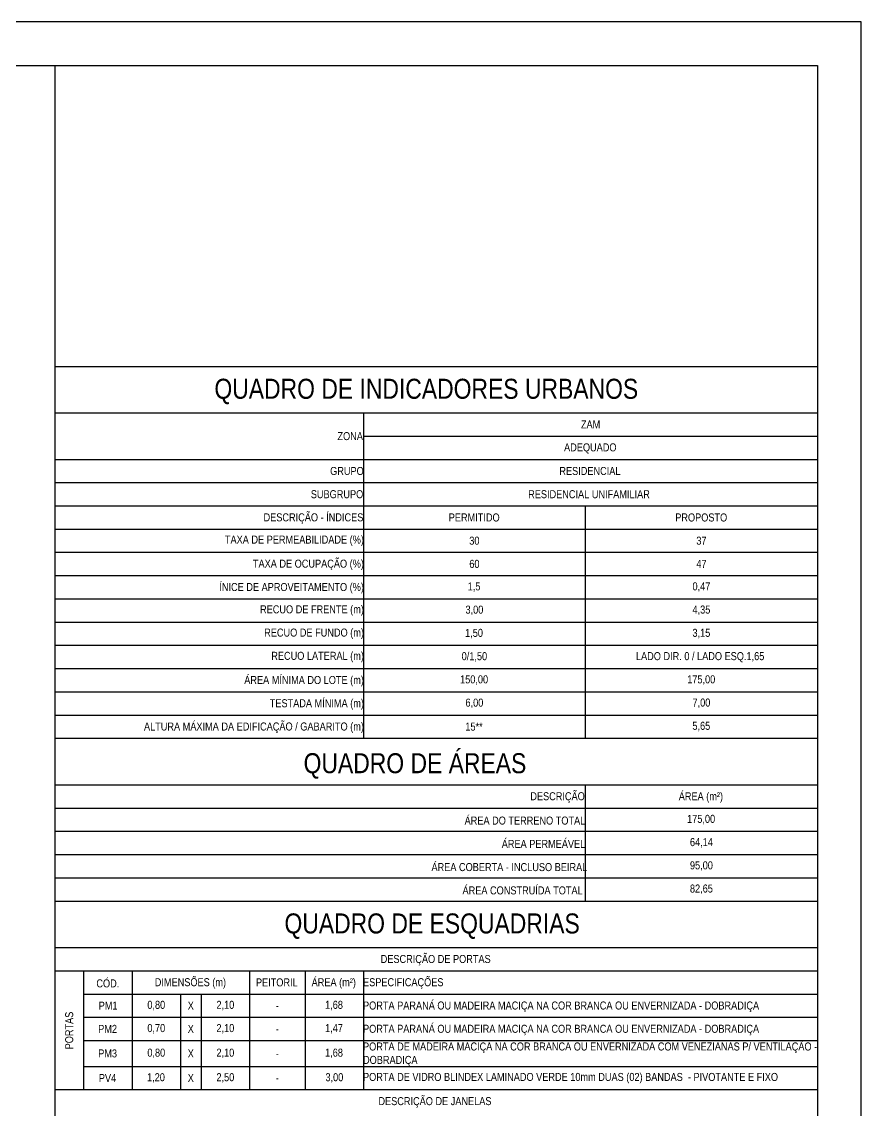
# Model space of a CAD drawing. Extents: x -178 to 151, y -135 to 745.
# Drawn here: x 136.24 to 150.69, y 725.95 to 744.68 of the extents above; entities that cross this region are included whole.
import ezdxf

# ---------------------------------------------------------------- set-up
doc = ezdxf.new("R2010")
doc.units = 0
doc.header["$MEASUREMENT"] = 0
doc.layers.get('0').update_dxf_attribs({"linetype": 'CONTINUOUS'})
doc.styles.add('F2', font='swissc.ttf')

msp = doc.modelspace()

# ---------------------------------------------------------------- linework, layer by layer
at = {"color": 7, "linetype": 'Continuous'}
msp.add_line((136.814, 721.505), (136.814, 743.93), dxfattribs=at)
at = {"linetype": 'Continuous'}
for p, q in [((136.813, 738.751), (149.939, 738.751)), ((136.813, 738.751), (136.813, 721.505)), ((149.939, 738.751), (149.939, 721.505)), ((136.813, 737.951), (149.939, 737.951)), ((142.124, 737.951), (142.124, 732.351)), ((142.124, 737.551), (149.939, 737.551)), ((136.813, 737.151), (149.939, 737.151)), ((136.813, 736.751), (149.939, 736.751)), ((136.813, 736.351), (149.939, 736.351)), ((145.937, 736.351), (145.937, 732.351)), ((136.813, 735.951), (149.939, 735.951)), ((136.813, 735.551), (149.939, 735.551)), ((136.813, 735.151), (149.939, 735.151)), ((136.813, 734.751), (149.939, 734.751)), ((136.813, 734.351), (149.939, 734.351)), ((136.813, 733.951), (149.939, 733.951)), ((136.813, 733.551), (149.939, 733.551)), ((136.813, 733.151), (149.939, 733.151)), ((136.813, 732.751), (149.939, 732.751)), ((136.813, 732.351), (149.939, 732.351)), ((136.813, 731.551), (149.939, 731.551)), ((145.937, 731.551), (145.937, 729.551)), ((136.813, 731.151), (149.939, 731.151)), ((136.813, 730.751), (149.939, 730.751)), ((136.813, 730.351), (149.939, 730.351)), ((136.813, 729.951), (149.939, 729.951)), ((136.813, 729.551), (149.939, 729.551)), ((136.813, 728.751), (149.939, 728.751)), ((136.813, 728.351), (149.939, 728.351)), ((137.304, 728.351), (137.304, 726.305)), ((138.139, 728.351), (138.139, 726.305)), ((140.162, 728.351), (140.162, 726.305)), ((141.117, 728.351), (141.117, 726.305)), ((142.124, 728.351), (142.124, 726.305)), ((137.304, 727.951), (149.939, 727.951)), ((138.974, 727.951), (138.974, 726.305)), ((139.327, 727.951), (139.327, 726.305)), ((137.304, 727.551), (149.939, 727.551)), ((137.304, 727.151), (149.939, 727.151)), ((137.304, 726.705), (149.939, 726.705)), ((136.813, 726.305), (149.939, 726.305))]:
    msp.add_line(p, q, dxfattribs=at)
at = {"color": 2}
msp.add_lwpolyline([(84.685, 700.13), (150.689, 700.13), (150.689, 744.68), (84.685, 744.68)], close=True, dxfattribs=at)
at = {"color": 5, "linetype": 'Continuous'}
msp.add_lwpolyline([(86.56, 743.93), (149.939, 743.93), (149.939, 700.88), (86.56, 700.88)], close=True, dxfattribs=at)

# ---------------------------------------------------------------- texts
at = {"color": 7, "linetype": 'Continuous', "style": 'F2'}
for s, height, p in [('                         QUADRO DE INDICADORES URBANOS', 0.34422, (136.816, 738.193)), ('ZAM', 0.1377, (145.865, 737.682)), ('ZONA', 0.1377, (141.675, 737.482)), ('ADEQUADO', 0.1377, (145.575, 737.288)), ('GRUPO', 0.1377, (141.549, 736.882)), ('RESIDENCIAL', 0.13769, (145.494, 736.882)), ('SUBGRUPO', 0.1377, (141.216, 736.482)), ('RESIDENCIAL UNIFAMILIAR', 0.13769, (144.957, 736.482)), ('DESCRIÇÃO - ÍNDICES', 0.13769, (140.403, 736.084)), ('PERMITIDO', 0.1377, (143.59, 736.082)), ('PROPOSTO', 0.1377, (147.488, 736.082)), ('TAXA DE PERMEABILIDADE (%%%)', 0.13769, (139.738, 735.701)), ('30', 0.1377, (143.943, 735.683)), ('37', 0.1377, (147.851, 735.683)), ('TAXA DE OCUPAÇÃO (%%%)', 0.13769, (140.22, 735.287)), ('60', 0.1377, (143.944, 735.283)), ('47', 0.1377, (147.851, 735.283)), ('ÍNICE DE APROVEITAMENTO (%%%)', 0.13769, (139.642, 734.885)), ('1,5', 0.1377, (143.916, 734.896)), ('0,47', 0.1377, (147.785, 734.897)), ('RECUO DE FRENTE (m)', 0.13769, (140.343, 734.501)), ('3,00', 0.1377, (143.878, 734.496)), ('4,35', 0.1377, (147.785, 734.497)), ('RECUO DE FUNDO (m)', 0.13769, (140.414, 734.101)), ('1,50', 0.1377, (143.872, 734.096)), ('3,15', 0.1377, (147.784, 734.097)), ('RECUO LATERAL (m)', 0.13769, (140.536, 733.701)), ('0/1,50', 0.1377, (143.812, 733.695)), ('LADO DIR. 0 / LADO ESQ.1,65', 0.13769, (146.812, 733.696)), ('ÁREA MÍNIMA DO LOTE (m)', 0.13769, (140.071, 733.285)), ('150,00', 0.1377, (143.785, 733.296)), ('175,00', 0.1377, (147.694, 733.297)), ('TESTADA MÍNIMA (m)', 0.13769, (140.51, 732.885)), ('6,00', 0.1377, (143.878, 732.896)), ('7,00', 0.1377, (147.785, 732.897)), ('ALTURA MÁXIMA DA EDIFICAÇÃO / GABARITO (m)', 0.13769, (138.345, 732.485)), ('15**', 0.1377, (143.876, 732.483)), ('5,65', 0.1377, (147.783, 732.497)), ('                                       QUADRO DE ÁREAS', 0.34422, (136.816, 731.75)), ('DESCRIÇÃO', 0.1377, (144.994, 731.285)), ('ÁREA (m²)', 0.1377, (147.548, 731.284)), ('ÁREA DO TERRENO TOTAL', 0.13769, (143.863, 730.866)), ('175,00', 0.1377, (147.692, 730.896)), ('ÁREA PERMEÁVEL', 0.13769, (144.502, 730.465)), ('64,14', 0.1377, (147.741, 730.496)), ('ÁREA COBERTA - INCLUSO BEIRAL ', 0.13769, (143.293, 730.066)), ('95,00', 0.1377, (147.741, 730.096)), ('ÁREA CONSTRUÍDA TOTAL', 0.13769, (143.827, 729.665)), ('82,65', 0.1377, (147.741, 729.697)), ('                                    QUADRO DE ESQUADRIAS', 0.34422, (136.816, 728.993)), ('DESCRIÇÃO DE PORTAS', 0.13769, (142.419, 728.485)), ('CÓD.', 0.1377, (137.526, 728.065)), ('DIMENSÕES (m)', 0.13769, (138.531, 728.085)), ('PEITORIL', 0.1377, (140.272, 728.082)), ('ÁREA (m²)', 0.1377, (141.23, 728.084)), ('ESPECIFICAÇÕES', 0.13769, (142.115, 728.085)), ('PM1', 0.1377, (137.566, 727.682)), ('0,80', 0.1377, (138.403, 727.696)), ('X', 0.138, (139.098, 727.682)), ('2,10', 0.1377, (139.592, 727.696)), ('1,68', 0.1377, (141.462, 727.696)), ('PORTA PARANÁ OU MADEIRA MACIÇA NA COR BRANCA OU ENVERNIZADA - DOBRADIÇA', 0.13769, (142.115, 727.684)), ('-', 0.138, (140.613, 727.682)), ('PORTA PARANÁ OU MADEIRA MACIÇA NA COR BRANCA OU ENVERNIZADA - DOBRADIÇA', 0.13769, (142.115, 727.284)), ('PM2', 0.1377, (137.557, 727.282)), ('0,70', 0.1377, (138.403, 727.296)), ('X', 0.138, (139.098, 727.282)), ('2,10', 0.1377, (139.592, 727.296)), ('-', 0.138, (140.613, 727.282)), ('1,47', 0.1377, (141.462, 727.296)), ('PORTA DE MADEIRA MACIÇA NA COR BRANCA OU ENVERNIZADA COM VENEZIANAS P/ VENTILAÇÃO -', 0.13769, (142.115, 726.979)), ('PM3', 0.1377, (137.557, 726.86)), ('0,80', 0.1377, (138.403, 726.873)), ('X', 0.138, (139.098, 726.859)), ('2,10', 0.1377, (139.592, 726.873)), ('-', 0.138, (140.613, 726.859)), ('1,68', 0.1377, (141.462, 726.873)), ('DOBRADIÇA', 0.1377, (142.115, 726.748)), ('PV4', 0.1377, (137.568, 726.436)), ('1,20', 0.1377, (138.398, 726.45)), ('X', 0.138, (139.098, 726.436)), ('2,50', 0.1377, (139.592, 726.45)), ('3,00', 0.1377, (141.468, 726.45)), ('PORTA DE VIDRO BLINDEX LAMINADO VERDE 10mm DUAS (02) BANDAS  - PIVOTANTE E FIXO', 0.13769, (142.115, 726.455)), ('-', 0.138, (140.613, 726.436)), ('DESCRIÇÃO DE JANELAS', 0.13769, (142.38, 726.039))]:
    msp.add_text(s, height=height, dxfattribs=at).set_placement(p)
msp.add_text('PORTAS', height=0.1377, rotation=90, dxfattribs=at).set_placement((137.127, 726.998))

doc.saveas('drawing.dxf')
